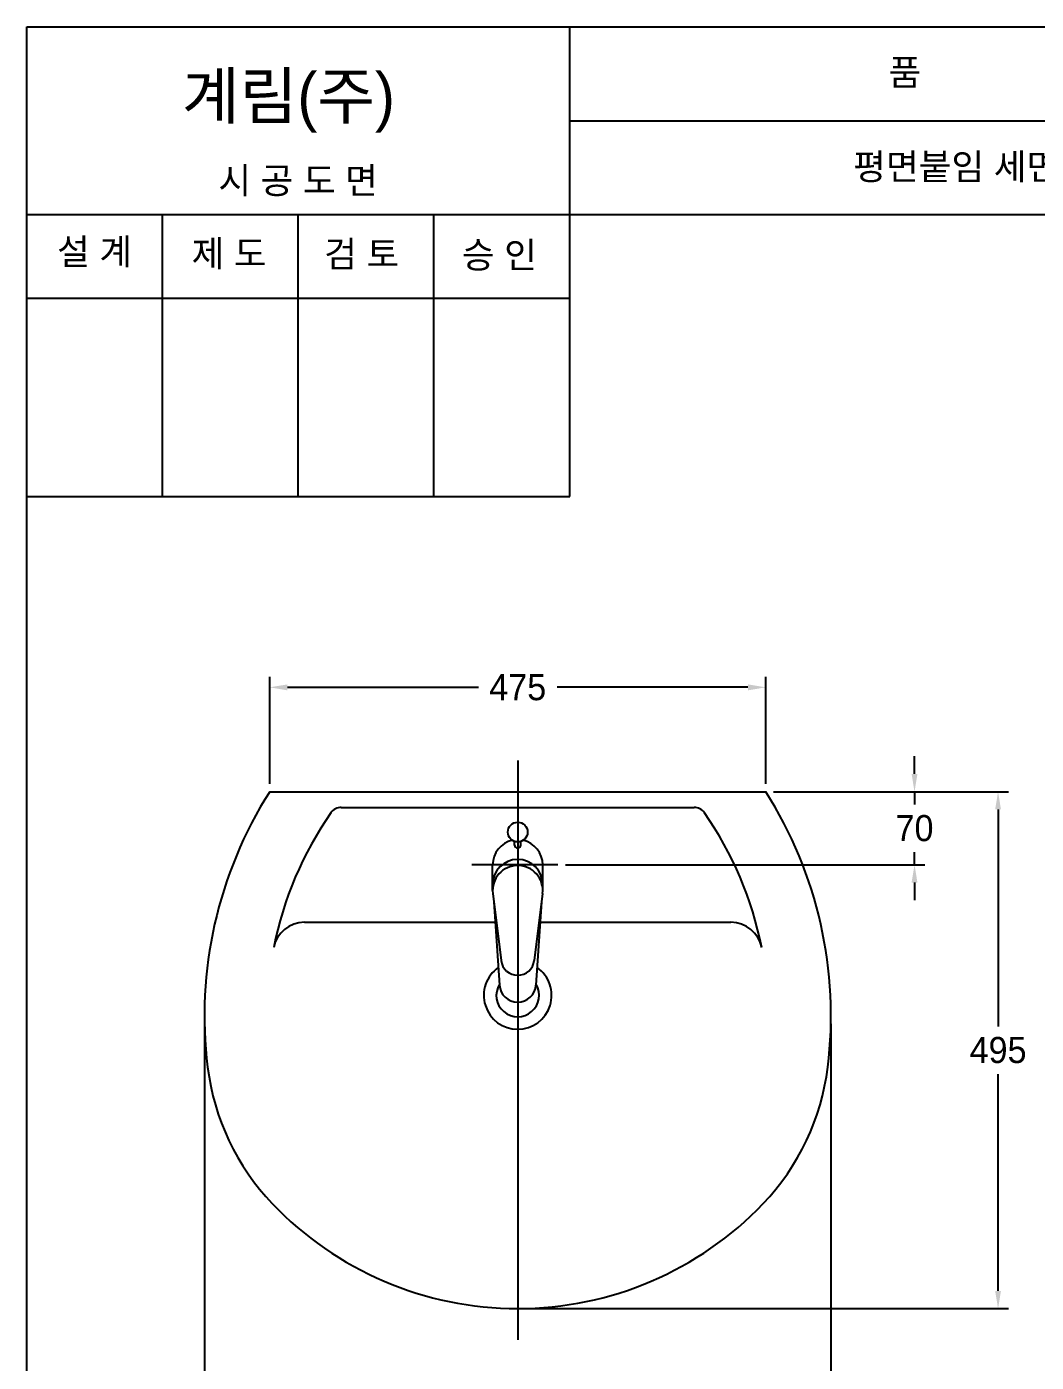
# Model space of a CAD drawing. Header units: millimetres. Extents: x 0 to 1800, y -67 to 2530.
# Drawn here: x 0 to 967, y 1251 to 2530 of the extents above; entities that cross this region are included whole.
import ezdxf
from ezdxf.enums import TextEntityAlignment as Align
from ezdxf.lldxf.tags import DXFTag

# ---------------------------------------------------------------- set-up
doc = ezdxf.new("R2010")
doc.units = ezdxf.units.MM
doc.layers.get('Defpoints').update_dxf_attribs({"color": 1})
for name, color, linetype in [('TEXT', 7, 'Continuous'), ('내부선 및 부속', 4, 'Continuous'), ('도각라인', 7, 'Continuous'), ('외형선', 3, 'Continuous'), ('중심선', 1, 'DASHED'), ('치수선', 7, 'Continuous')]:
    doc.layers.add(name, color=color, linetype=linetype)
doc.styles.add('____', font='')
doc.styles.add('타이틀', font='H2GTRM.TTF', dxfattribs={"height": 25})
doc.styles.get('____').set_extended_font_data('굴림')
tags = doc.linetypes.add('DASHDOT', pattern=[70, 31, -13, 13, -13]).pattern_tags.tags
tags[10:11] = [DXFTag(74, 4), DXFTag(75, 0), DXFTag(340, '0'), DXFTag(46, 0.0), DXFTag(50, 0.0), DXFTag(44, 0.0), DXFTag(45, 0.0)]
tags[8:9] = [DXFTag(74, 4), DXFTag(75, 0), DXFTag(340, '0'), DXFTag(46, 0.0), DXFTag(50, 0.0), DXFTag(44, 0.0), DXFTag(45, 0.0)]
tags[6:7] = [DXFTag(74, 4), DXFTag(75, 0), DXFTag(340, '0'), DXFTag(46, 0.0), DXFTag(50, 0.0), DXFTag(44, 0.0), DXFTag(45, 0.0)]
tags[4:5] = [DXFTag(74, 4), DXFTag(75, 0), DXFTag(340, '0'), DXFTag(46, 0.0), DXFTag(50, 0.0), DXFTag(44, 0.0), DXFTag(45, 0.0)]
tags = doc.linetypes.add('DASHED', pattern=[25.72, 12.86, -12.86]).pattern_tags.tags
tags[6:7] = [DXFTag(74, 4), DXFTag(75, 0), DXFTag(340, '0'), DXFTag(46, 0.0), DXFTag(50, 0.0), DXFTag(44, 0.0), DXFTag(45, 0.0)]
tags[4:5] = [DXFTag(74, 4), DXFTag(75, 0), DXFTag(340, '0'), DXFTag(46, 0.0), DXFTag(50, 0.0), DXFTag(44, 0.0), DXFTag(45, 0.0)]
doc.dimstyles.new('MSADIM', dxfattribs={"dimtxt": 33, "dimasz": 17, "dimexe": 10, "dimexo": 7.5, "dimgap": 10, "dimtad": 0, "dimtih": 1, "dimtoh": 1, "dimdec": 0, "dimzin": 1, "dimdsep": 46, "dimtxsty": '____', "dimcen": 11.25, "dimadec": 0, "dimazin": 0, "dimtfac": 1, "dimtdec": 0, "dimtix": 1, "dimtmove": 0, "dimatfit": 3, "dimfxl": 0, "dimtolj": 1, "dimtzin": 1, "dimarcsym": 0})

# ---------------------------------------------------------------- blocks, each defined once
blk = doc.blocks.new('*D18')
at = {"layer": 'Defpoints', "color": 0, "linetype": 'Continuous'}
for p in [(707.7, 1897.3), (232.7, 1797.3), (707.7, 1797.3)]:
    blk.add_point(p, dxfattribs=at)
at = {"layer": '치수선', "color": 0, "linetype": 'Continuous', "lineweight": -2}
for p, q in [((232.7, 1804.8), (232.7, 1907.3)), ((707.7, 1804.8), (707.7, 1907.3)), ((249.7, 1897.3), (432.5, 1897.3)), ((690.7, 1897.3), (507.9, 1897.3))]:
    blk.add_line(p, q, dxfattribs=at)
at = {"layer": '치수선', "color": 0, "linetype": 'Continuous'}
for points in [[(249.7, 1900.1), (249.7, 1894.4), (232.7, 1897.3)], [(690.7, 1900.1), (690.7, 1894.4), (707.7, 1897.3)]]:
    blk.add_solid(points, dxfattribs=at)
at = {"layer": '치수선', "color": 0, "linetype": 'Continuous', "insert": (470.2, 1897.3), "char_height": 25, "attachment_point": 5, "style": '____'}
blk.add_mtext('\\A1;475', dxfattribs=at)
blk = doc.blocks.new('*D19')
at = {"layer": 'Defpoints', "color": 0, "linetype": 'Continuous'}
for p in [(707.7, 1797.3), (470.2, 1302.3), (930.2, 1302.3)]:
    blk.add_point(p, dxfattribs=at)
at = {"layer": '치수선', "color": 0, "linetype": 'Continuous', "lineweight": -2}
for p, q in [((715.2, 1797.3), (940.2, 1797.3)), ((930.2, 1780.3), (930.2, 1572.6)), ((930.2, 1319.3), (930.2, 1526.9)), ((477.7, 1302.3), (940.2, 1302.3))]:
    blk.add_line(p, q, dxfattribs=at)
at = {"layer": '치수선', "color": 0, "linetype": 'Continuous'}
for points in [[(927.4, 1780.3), (933, 1780.3), (930.2, 1797.3)], [(927.4, 1319.3), (933, 1319.3), (930.2, 1302.3)]]:
    blk.add_solid(points, dxfattribs=at)
at = {"layer": '치수선', "color": 0, "linetype": 'Continuous', "insert": (930.2, 1549.8), "char_height": 25, "attachment_point": 5, "style": '____'}
blk.add_mtext('\\A1;495', dxfattribs=at)
blk = doc.blocks.new('*D20')
at = {"layer": 'Defpoints', "color": 0, "linetype": 'Continuous'}
for p in [(170.2, 1582.6), (770.2, 1582.6), (770.2, 1202.3)]:
    blk.add_point(p, dxfattribs=at)
at = {"layer": '치수선', "color": 0, "linetype": 'Continuous', "lineweight": -2}
for p, q in [((170.2, 1575.1), (170.2, 1192.3)), ((770.2, 1575.1), (770.2, 1192.3)), ((187.2, 1202.3), (432.9, 1202.3)), ((753.2, 1202.3), (507.5, 1202.3))]:
    blk.add_line(p, q, dxfattribs=at)
at = {"layer": '치수선', "color": 0, "linetype": 'Continuous'}
for points in [[(187.2, 1205.1), (187.2, 1199.4), (170.2, 1202.3)], [(753.2, 1205.1), (753.2, 1199.4), (770.2, 1202.3)]]:
    blk.add_solid(points, dxfattribs=at)
at = {"layer": '치수선', "color": 0, "linetype": 'Continuous', "insert": (470.2, 1202.3), "char_height": 25, "attachment_point": 5, "style": '____'}
blk.add_mtext('\\A1;600', dxfattribs=at)
blk = doc.blocks.new('*D22')
at = {"layer": 'Defpoints', "color": 0, "linetype": 'Continuous'}
for p in [(707.7, 1797.3), (850.2, 1797.3), (508.5, 1727.3)]:
    blk.add_point(p, dxfattribs=at)
at = {"layer": '치수선', "color": 0, "linetype": 'Continuous', "lineweight": -2}
for p, q in [((850.2, 1814.3), (850.2, 1831.3)), ((715.2, 1797.3), (860.2, 1797.3)), ((850.2, 1797.3), (850.2, 1785.1)), ((516, 1727.3), (860.2, 1727.3)), ((850.2, 1727.3), (850.2, 1739.4)), ((850.2, 1710.3), (850.2, 1693.3))]:
    blk.add_line(p, q, dxfattribs=at)
at = {"layer": '치수선', "color": 0, "linetype": 'Continuous'}
for points in [[(847.4, 1814.3), (853, 1814.3), (850.2, 1797.3)], [(847.4, 1710.3), (853, 1710.3), (850.2, 1727.3)]]:
    blk.add_solid(points, dxfattribs=at)
at = {"layer": '치수선', "color": 0, "linetype": 'Continuous', "insert": (850.2, 1762.3), "char_height": 25, "attachment_point": 5, "style": '____'}
blk.add_mtext('\\A1;70', dxfattribs=at)

msp = doc.modelspace()

# ---------------------------------------------------------------- linework, layer by layer
at = {"layer": '내부선 및 부속', "linetype": 'Continuous'}
for p, q in [((301.2, 1782.3), (639.2, 1782.3)), ((467.2, 1746.2), (467.2, 1749.8)), ((467.2, 1746.2), (467.2, 1749.8)), ((473.2, 1746.2), (473.2, 1749.8)), ((473.2, 1746.2), (473.2, 1749.8)), ((446.2, 1702.7), (446.2, 1727.3)), ((494.2, 1702.7), (494.2, 1727.3)), ((446.4, 1699.8), (454.3, 1635.7)), ((447.4, 1691.9), (452.8, 1612.1)), ((494, 1699.8), (486.1, 1635.7)), ((493.1, 1691.9), (487.7, 1612.1)), ((266, 1672.3), (448.7, 1672.3)), ((491.7, 1672.3), (674.4, 1672.3))]:
    msp.add_line(p, q, dxfattribs=at)
msp.add_circle((470.2, 1758.7), 9.44, dxfattribs=at)
for centre, radius, start, end in [((301.2, 1770.3), 12, 90, 145.0935), ((639.2, 1770.3), 12, 34.9065, 90), ((570.2, 1582.6), 340, 145.0935, 168.8976), ((370.2, 1582.6), 340, 11.1024, 34.9065), ((470.2, 1727.3), 24, 102.0723, 180), ((470.2, 1746.2), 3, 180, 360), ((470.2, 1746.2), 3, 180, 360), ((470.2, 1727.3), 24, 0, 77.9277), ((470.2, 1708.5), 24, 90, 180), ((470.2, 1708.5), 24, 0, 90), ((470.2, 1702.7), 24, 90.0001, 187.0619), ((470.2, 1702.7), 24, 352.9381, 90), ((266, 1642.3), 30, 90, 168.8976), ((674.4, 1642.3), 30, 11.1024, 90), ((470.2, 1602.3), 32.5, 124.8957, 55.104), ((470.2, 1637.6), 16, 187.0614, 270), ((470.2, 1637.6), 16, 270, 352.9386), ((470.2, 1602.3), 20.5, 148.68, 31.3192), ((470.2, 1613.3), 17.5, 183.8617, 270), ((470.2, 1613.3), 17.5, 270, 356.1383)]:
    msp.add_arc(centre, radius, start, end, dxfattribs=at)
for points in [[(446.4, 1704.8), (446.4, 1704.8), (446.4, 1704.8)], [(446.4, 1704.8), (446.4, 1704.8), (446.4, 1704.8)], [(494, 1704.8), (494, 1704.8), (494, 1704.8)], [(494, 1704.8), (494, 1704.8), (494, 1704.8)]]:
    msp.add_rational_spline(points, [0.951478400245, 0.951479795366, 0.951481190022], degree=2, dxfattribs=at)
at = {"layer": '도각라인'}
for p, q in [((0, 0), (0, 2530)), ((0, 2530), (1800, 2530)), ((520, 2080), (520, 2530)), ((520, 2440), (1800, 2440)), ((0, 2350), (1800, 2350)), ((130, 2080), (130, 2350)), ((260, 2080), (260, 2350)), ((390, 2080), (390, 2350)), ((0, 2270), (520, 2270)), ((0, 2080), (520, 2080))]:
    msp.add_line(p, q, dxfattribs=at)
at = {"layer": '외형선', "linetype": 'Continuous'}
msp.add_line((232.7, 1797.3), (707.7, 1797.3), dxfattribs=at)
for centre, radius, start, end in [((570.2, 1582.6), 400, 147.5383, 187.0656), ((370.2, 1582.6), 400, 352.9344, 32.4617), ((401.5, 1561.7), 230, 187.0656, 223.6763), ((538.9, 1561.7), 230, 316.3237, 352.9344), ((470.2, 1627.3), 325, 223.6763, 316.3237)]:
    msp.add_arc(centre, radius, start, end, dxfattribs=at)
at = {"layer": '중심선', "linetype": 'DASHDOT'}
for p, q in [((470.2, 1827.3), (470.2, 1272.3)), ((508.5, 1727.3), (426.4, 1727.3))]:
    msp.add_line(p, q, dxfattribs=at)

# ---------------------------------------------------------------- texts
at = {"layer": 'TEXT', "style": '타이틀'}
for s, p in [('품             명', (915.7, 2486.4)), ('평면붙임 세면기', (905.8, 2396)), ('시 공 도 면', (259.9, 2382.7)), ('설 계', (65, 2314.6)), ('제 도', (193.8, 2312.9)), ('검 토', (320.8, 2312.3)), ('승 인', (452.7, 2311.4))]:
    msp.add_text(s, height=25, dxfattribs=at).set_placement(p, align=Align.MIDDLE_CENTER)
msp.add_text('계림(주)', height=44, dxfattribs=at).set_placement((148.7, 2441.8))

# ---------------------------------------------------------------- dimensions: what is measured, and where the dimension line sits
at = {"layer": '치수선', "linetype": 'Continuous'}
for base, p1, p2, picture, middle in [((707.7, 1897.3), (232.7, 1797.3), (707.7, 1797.3), '*D18', (470.2, 1897.3)), ((770.2, 1202.3), (170.2, 1582.6), (770.2, 1582.6), '*D20', (470.2, 1202.3))]:
    dim = msp.add_linear_dim(base=base, p1=p1, p2=p2, dimstyle='MSADIM', override={"dimtxt": 25}, dxfattribs=at)
    dim.commit()
    dim.dimension.update_dxf_attribs({"geometry": picture, "text_midpoint": middle})
for base, p1, p2, picture, middle in [((850.2, 1797.3), (508.5, 1727.3), (707.7, 1797.3), '*D22', (850.2, 1762.3)), ((930.2, 1302.3), (707.7, 1797.3), (470.2, 1302.3), '*D19', (930.2, 1549.8))]:
    dim = msp.add_linear_dim(base=base, p1=p1, p2=p2, angle=90, dimstyle='MSADIM', override={"dimtxt": 25}, dxfattribs=at)
    dim.commit()
    dim.dimension.update_dxf_attribs({"geometry": picture, "text_midpoint": middle})

doc.saveas('drawing.dxf')
